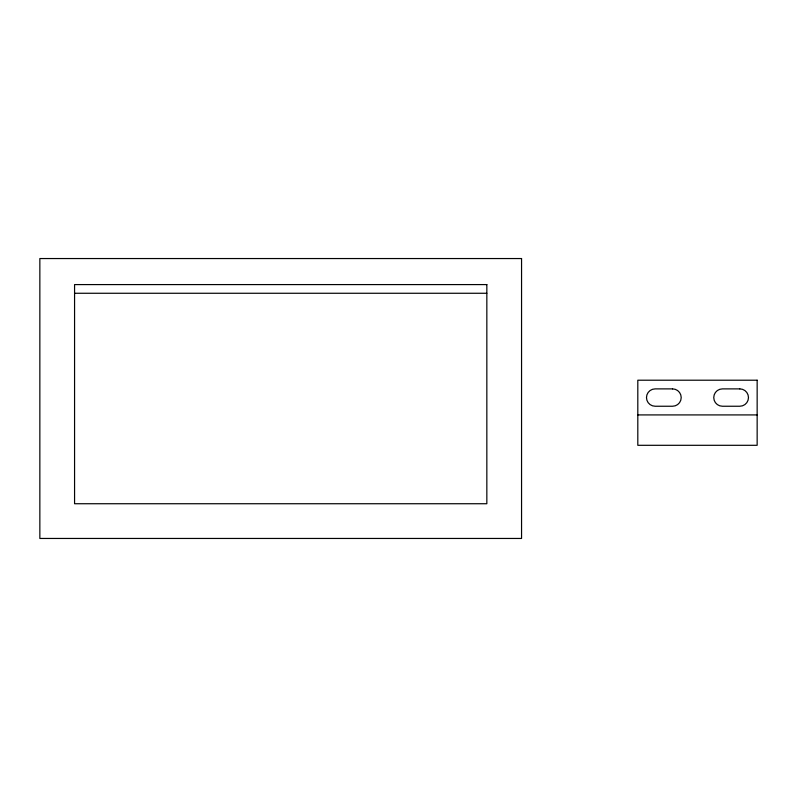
<?xml version="1.0" encoding="UTF-8"?>
<svg xmlns="http://www.w3.org/2000/svg" width="797" height="797" viewBox="0 0 797 797"><rect width="100%" height="100%" fill="white"/><g stroke="black" fill="none" stroke-linecap="round" stroke-linejoin="round"><path stroke-width="1.2" d="M74.569 293.266L486.837 293.266M637.809 414.918L757.15 414.918M521.557 258.547L39.85 258.547L39.85 538.453L521.557 538.453L521.557 258.547M486.837 284.589L74.569 284.589L74.569 503.734L486.837 503.734L486.837 284.589M757.15 380.209L637.809 380.209L637.809 445.304L757.15 445.304L757.15 380.209M672.529 388.886L655.164 388.886A8.677 8.677 0 0 0 646.487 397.564A8.677 8.677 0 0 0 655.164 406.241L672.529 406.241A8.677 8.677 0 0 0 681.206 397.564A8.677 8.677 0 0 0 672.529 388.886M739.795 388.886L722.431 388.886A8.677 8.677 0 0 0 713.753 397.564A8.677 8.677 0 0 0 722.431 406.241L739.795 406.241A8.677 8.677 0 0 0 748.473 397.564A8.677 8.677 0 0 0 739.795 388.886"/></g></svg>
